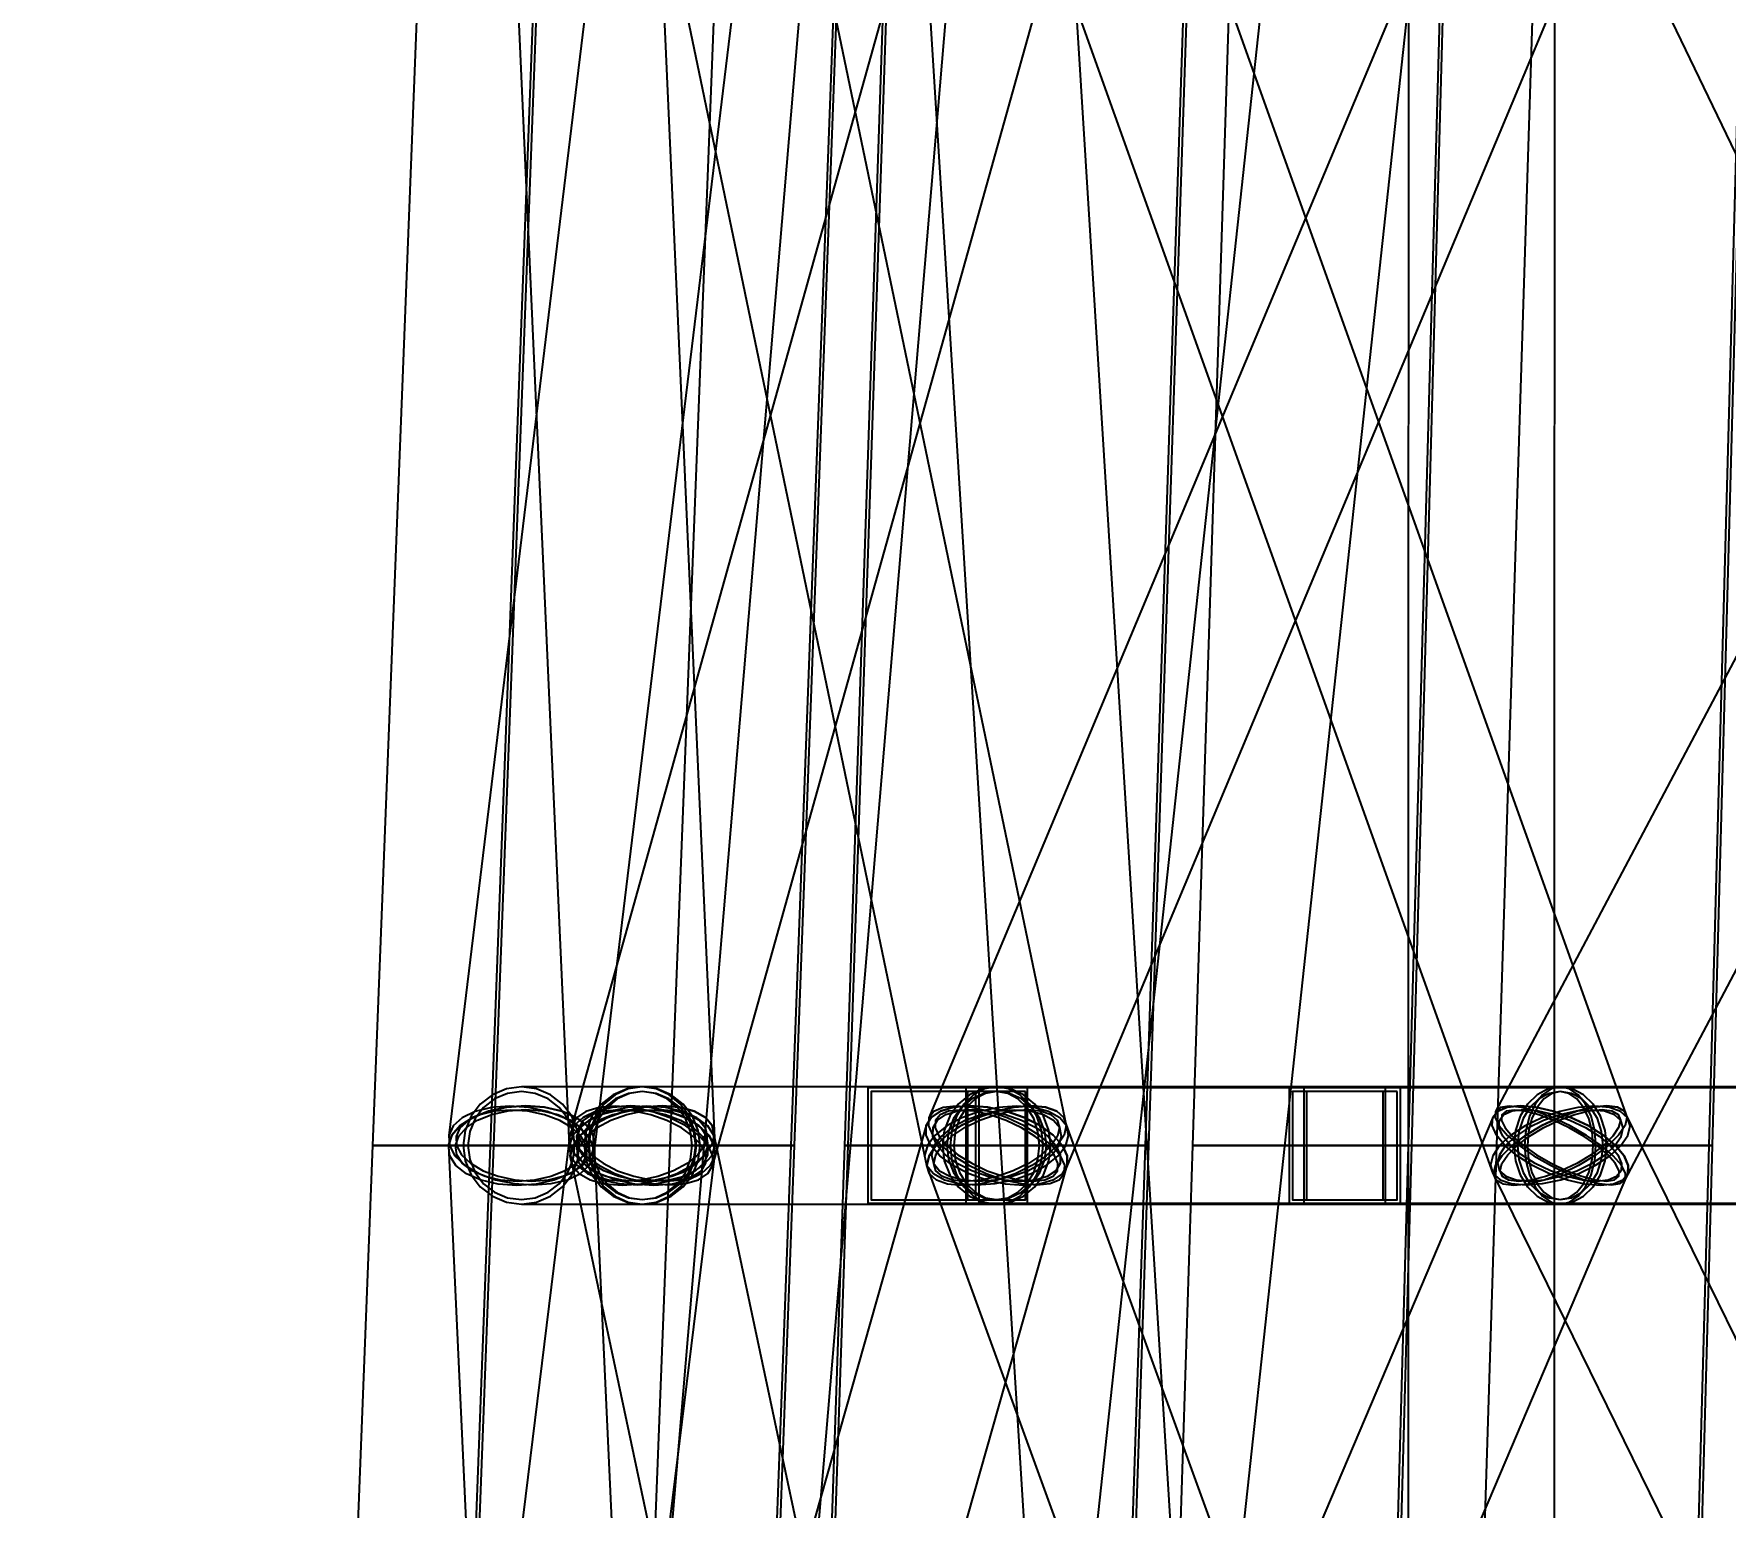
# Model space of a CAD drawing. Header units: millimetres. Extents: x -123812 to 252100, y -3000 to 639000.
# Drawn here: x -13997 to -8129, y 408745 to 413857 of the extents above; entities that cross this region are included whole.
import ezdxf

# ---------------------------------------------------------------- set-up
doc = ezdxf.new("R2010")
doc.units = ezdxf.units.MM
doc.layers.add('D-STR-DIM', color=7, linetype='Continuous', lineweight=13)
doc.layers.add('D-STR-STRC', color=7, linetype='Continuous', lineweight=25)
doc.styles.add('OpenSansCondensed-Light', font='OpenSansCondensed-Light.ttf')
doc.styles.add('TOWER_UNICODE', font='Arial Unicode.ttf')
doc.dimstyles.new('EZDXF', dxfattribs={"dimtxt": 0.25, "dimasz": 0.175, "dimexe": 0.375, "dimexo": 0.125, "dimgap": 0.1, "dimtad": 1, "dimlfac": 100, "dimzin": 12, "dimdsep": 46, "dimtxsty": 'OpenSansCondensed-Light', "dimblk": 'ARCHTICK', "dimcen": 2.5, "dimazin": 3, "dimtfac": 0.5, "dimtmove": 2, "dimatfit": 3})

# ---------------------------------------------------------------- blocks, each defined once
blk = doc.blocks.new('_ARCHTICK')
at = {"color": 0, "linetype": 'BYBLOCK', "const_width": 0.15}
blk.add_lwpolyline([(-0.5, -0.5), (0.5, 0.5)], dxfattribs=at)

msp = doc.modelspace()

# ---------------------------------------------------------------- linework, layer by layer
at = {"layer": 'D-STR-STRC'}
for points in [[(-10404.9, 425021.1), (-12515, 400021.1), (-12506.4, 400013.7), (-12481.1, 400005.3), (-12440.9, 399996.5), (-12388.4, 399988), (-12327.4, 399980.3), (-12261.9, 399974), (-12196.4, 399969.4), (-12135.3, 399966.9), (-12082.9, 399966.6), (-12042.7, 399968.7), (-12017.4, 399972.8), (-12008.8, 399978.9), (-9898.6, 424978.9)], [(-11576.3, 424984.4), (-10020.1, 399984.4), (-10011.4, 399978.1), (-9986.1, 399973.3), (-9945.8, 399970.3), (-9893.3, 399969.4), (-9832.2, 399970.5), (-9766.6, 399973.7), (-9700.9, 399978.6), (-9639.8, 399985), (-9587.3, 399992.4), (-9547, 400000.4), (-9521.7, 400008.3), (-9513, 400015.6), (-11069.3, 425015.6)], [(-8541.4, 425027.2), (-11246.2, 400027.2), (-11237.6, 400021.1), (-11212.4, 400013.7), (-11172.3, 400005.3), (-11120, 399996.5), (-11059.1, 399988), (-10993.7, 399980.3), (-10928.4, 399974), (-10867.4, 399969.4), (-10815.1, 399966.9), (-10775, 399966.6), (-10749.8, 399968.7), (-10741.2, 399972.8), (-8036.3, 424972.8)], [(-9227, 425000), (-9230.3, 400000), (-9221.7, 399990.2), (-9196.3, 399981), (-9155.9, 399973.1), (-9103.3, 399967), (-9042.1, 399963.2), (-8976.3, 399961.9), (-8910.6, 399963.2), (-8849.3, 399967), (-8796.7, 399973), (-8756.4, 399980.9), (-8731, 399990.1), (-8722.3, 400000), (-8719, 425000)], [(-8798.7, 415096.7), (-10891.8, 410096.7), (-10893.2, 410068.4), (-10878.5, 410035.4), (-10848.7, 410000), (-10805.9, 409964.6), (-10752.9, 409931.6), (-10693.3, 409903.3), (-10631.3, 409881.6), (-10571, 409868), (-10516.6, 409863.3), (-10471.7, 409868), (-10439.5, 409881.6), (-10422.1, 409903.3), (-8329, 414903.3)], [(-10722.1, 414903.3), (-8934.9, 409903.3), (-8910.4, 409881.6), (-8871.6, 409868), (-8821.2, 409863.3), (-8762.6, 409868), (-8699.9, 409881.6), (-8637.2, 409903.3), (-8579, 409931.6), (-8529, 409964.6), (-8490.9, 410000), (-8467, 410035.4), (-8459.1, 410068.4), (-8467.8, 410096.7), (-10255, 415096.7)], [(-6280.3, 415118.4), (-8926.1, 410118.4), (-8927.3, 410096.7), (-8913.2, 410068.4), (-8884.6, 410035.4), (-8843.5, 410000), (-8792.8, 409964.6), (-8735.8, 409931.6), (-8676.4, 409903.3), (-8618.8, 409881.6), (-8566.8, 409868), (-8523.9, 409863.3), (-8493.2, 409868), (-8476.6, 409881.6), (-5830.8, 414881.6)], [(-8787.1, 414881.6), (-6376, 409881.6), (-6352, 409868), (-6314.4, 409863.3), (-6265.8, 409868), (-6209.5, 409881.6), (-6149.3, 409903.3), (-6089.4, 409931.6), (-6033.8, 409964.6), (-5986.3, 410000), (-5950.1, 410035.4), (-5927.7, 410068.4), (-5920.7, 410096.7), (-5929.5, 410118.4), (-8340.6, 415118.4)], [(-11949.8, 415035.4), (-12557, 410035.4), (-12554.9, 410000), (-12535.9, 409964.6), (-12501.2, 409931.6), (-12453.1, 409903.3), (-12395, 409881.6), (-12330.8, 409868), (-12264.8, 409863.3), (-12201.7, 409868), (-12145.6, 409881.6), (-12100.4, 409903.3), (-12069.2, 409931.6), (-12054.2, 409964.6), (-11447, 414964.6)], [(-10733.2, 415068.4), (-12130.9, 410068.4), (-12131.1, 410035.4), (-12114.6, 410000), (-12082.6, 409964.6), (-12037.2, 409931.6), (-11981.5, 409903.3), (-11919.3, 409881.6), (-11854.8, 409868), (-11792.5, 409863.3), (-11736.6, 409868), (-11690.9, 409881.6), (-11658.5, 409903.3), (-11641.6, 409931.6), (-10243.9, 414931.6)], [(-11948.4, 414964.6), (-10906.9, 409964.6), (-10899.8, 409931.6), (-10876.1, 409903.3), (-10837.5, 409881.6), (-10786.5, 409868), (-10726.8, 409863.3), (-10662.2, 409868), (-10597.3, 409881.6), (-10536.5, 409903.3), (-10483.9, 409931.6), (-10443.1, 409964.6), (-10416.8, 410000), (-10406.9, 410035.4), (-11448.4, 415035.4)], [(-12364.5, 415000), (-12139.6, 410000), (-12134.9, 409964.6), (-12113.2, 409931.6), (-12076.1, 409903.3), (-12026, 409881.6), (-11966.4, 409868), (-11901.3, 409863.3), (-11835.2, 409868), (-11772.6, 409881.6), (-11717.8, 409903.3), (-11674.4, 409931.6), (-11645.4, 409964.6), (-11632.9, 410000), (-11857.7, 415000)], [(-6152.8, 410203.2), (-8701.3, 410203.2), (-8733.4, 410196.3), (-8763.2, 410176), (-8788.8, 410143.7), (-8808.5, 410101.6), (-8820.8, 410052.6), (-8825, 410000), (-8820.8, 409947.4), (-8808.5, 409898.4), (-8788.8, 409856.3), (-8763.2, 409824), (-8733.4, 409803.7), (-8701.3, 409796.8), (-6152.8, 409796.8)], [(-6152.8, 410203.2), (-8701.3, 410203.2), (-8733.4, 410196.3), (-8763.2, 410176), (-8788.8, 410143.7), (-8808.5, 410101.6), (-8820.8, 410052.6), (-8825, 410000), (-8820.8, 409947.4), (-8808.5, 409898.4), (-8788.8, 409856.3), (-8763.2, 409824), (-8733.4, 409803.7), (-8701.3, 409796.8), (-6152.8, 409796.8)], [(-12248.7, 404964.2), (-11634.9, 409964.2), (-11636.8, 410000), (-11655.8, 410035.8), (-11690.4, 410069.1), (-11738.4, 410097.7), (-11796.5, 410119.7), (-11860.6, 410133.5), (-11926.6, 410138.2), (-11989.8, 410133.5), (-12045.9, 410119.7), (-12091.1, 410097.7), (-12122.4, 410069.1), (-12137.6, 410035.8), (-12751.3, 405035.8)], [(-11820.7, 405000), (-12052.2, 410000), (-12056.9, 410035.8), (-12078.5, 410069.1), (-12115.7, 410097.7), (-12165.7, 410119.7), (-12225.3, 410133.5), (-12290.3, 410138.2), (-12356.4, 410133.5), (-12419.1, 410119.7), (-12473.9, 410097.7), (-12517.4, 410069.1), (-12546.3, 410035.8), (-12558.9, 410000), (-12327.4, 405000)], [(-11829.7, 404930.9), (-10412.5, 409930.9), (-10412.1, 409964.2), (-10428.5, 410000), (-10460.3, 410035.8), (-10505.6, 410069.1), (-10561.2, 410097.7), (-10623.3, 410119.7), (-10687.7, 410133.5), (-10750, 410138.2), (-10806, 410133.5), (-10851.8, 410119.7), (-10884.3, 410097.7), (-10901.3, 410069.1), (-12318.5, 405069.1)], [(-10575.4, 405035.8), (-11636.4, 410035.8), (-11643.5, 410069.1), (-11667.2, 410097.7), (-11705.9, 410119.7), (-11756.8, 410133.5), (-11816.6, 410138.2), (-11881.1, 410133.5), (-11945.9, 410119.7), (-12006.7, 410097.7), (-12059.3, 410069.1), (-12100.1, 410035.8), (-12126.3, 410000), (-12136.1, 409964.2), (-11075.2, 404964.2)], [(-10590.9, 404902.3), (-8466.9, 409902.3), (-8465.3, 409930.9), (-8479.8, 409964.2), (-8509.4, 410000), (-8552, 410035.8), (-8604.9, 410069.1), (-8664.3, 410097.7), (-8726.2, 410119.7), (-8786.4, 410133.5), (-8840.9, 410138.2), (-8885.8, 410133.5), (-8918.2, 410119.7), (-8935.8, 410097.7), (-11059.7, 405097.7)], [(-8605.6, 405097.7), (-10423.7, 410097.7), (-10448.3, 410119.7), (-10487.1, 410133.5), (-10537.5, 410138.2), (-10596, 410133.5), (-10658.7, 410119.7), (-10721.2, 410097.7), (-10779.4, 410069.1), (-10829.2, 410035.8), (-10867.3, 410000), (-10891, 409964.2), (-10898.8, 409930.9), (-10890.1, 409902.3), (-9072, 404902.3)], [(-6027.4, 405119.7), (-8478.7, 410119.7), (-8502.7, 410133.5), (-8540.3, 410138.2), (-8588.8, 410133.5), (-8645, 410119.7), (-8705.1, 410097.7), (-8764.9, 410069.1), (-8820.3, 410035.8), (-8867.7, 410000), (-8903.7, 409964.2), (-8925.9, 409930.9), (-8932.8, 409902.3), (-8924, 409880.3), (-6472.6, 404880.3)]]:
    msp.add_lwpolyline(points, dxfattribs=at)
for points in [[(-12821.7, 410000), (-11789.4, 410000), (-11595.4, 415000), (-12626.8, 415000)], [(-12414.3, 410000), (-11358.2, 410000), (-11171.5, 415000), (-12225.4, 415000)], [(-12402.4, 410000), (-11370.1, 410000), (-11182.7, 415000), (-12214.1, 415000)], [(-11185, 410000), (-10128.8, 410000), (-9961.6, 415000), (-11015.5, 415000)], [(-11173.1, 410000), (-10140.7, 410000), (-9972.8, 415000), (-11004.2, 415000)], [(-9977.2, 410000), (-8921.1, 410000), (-8763.5, 415000), (-9817.4, 415000)], [(-9229.4, 410000), (-8173.3, 410000), (-8036.9, 415000), (-9090.8, 415000)], [(-9217.5, 410000), (-8185.2, 410000), (-8048.1, 415000), (-9079.6, 415000)], [(-12507, 410000), (-12500.2, 409947.4), (-12480, 409898.4), (-12448, 409856.3), (-12406.3, 409824), (-12357.7, 409803.7), (-12305.6, 409796.8), (-11886.3, 409796.8), (-11834.1, 409803.7), (-11785.5, 409824), (-11743.8, 409856.3), (-11711.8, 409898.4), (-11691.7, 409947.4), (-11684.8, 410000), (-11691.7, 410052.6), (-11711.8, 410101.6), (-11743.8, 410143.7), (-11785.5, 410176), (-11834.1, 410196.3), (-11886.3, 410203.2), (-12305.6, 410203.2), (-12357.7, 410196.3), (-12406.3, 410176), (-12448, 410143.7), (-12480, 410101.6), (-12500.2, 410052.6)], [(-12507, 410000), (-12500.2, 409947.4), (-12480, 409898.4), (-12448, 409856.3), (-12406.3, 409824), (-12357.7, 409803.7), (-12305.6, 409796.8), (-12253.4, 409803.7), (-12204.8, 409824), (-12163.1, 409856.3), (-12131.1, 409898.4), (-12111, 409947.4), (-12104.1, 410000), (-12111, 410052.6), (-12131.1, 410101.6), (-12163.1, 410143.7), (-12204.8, 410176), (-12253.4, 410196.3), (-12305.6, 410203.2), (-12357.7, 410196.3), (-12406.3, 410176), (-12448, 410143.7), (-12480, 410101.6), (-12500.2, 410052.6)], [(-12507, 410000), (-12500.2, 409947.4), (-12480, 409898.4), (-12448, 409856.3), (-12406.3, 409824), (-12357.7, 409803.7), (-12305.6, 409796.8), (-11886.3, 409796.8), (-11834.1, 409803.7), (-11785.5, 409824), (-11743.8, 409856.3), (-11711.8, 409898.4), (-11691.7, 409947.4), (-11684.8, 410000), (-11691.7, 410052.6), (-11711.8, 410101.6), (-11743.8, 410143.7), (-11785.5, 410176), (-11834.1, 410196.3), (-11886.3, 410203.2), (-12305.6, 410203.2), (-12357.7, 410196.3), (-12406.3, 410176), (-12448, 410143.7), (-12480, 410101.6), (-12500.2, 410052.6)], [(-12507, 410000), (-12500.2, 409947.4), (-12480, 409898.4), (-12448, 409856.3), (-12406.3, 409824), (-12357.7, 409803.7), (-12305.6, 409796.8), (-12253.4, 409803.7), (-12204.8, 409824), (-12163.1, 409856.3), (-12131.1, 409898.4), (-12111, 409947.4), (-12104.1, 410000), (-12111, 410052.6), (-12131.1, 410101.6), (-12163.1, 410143.7), (-12204.8, 410176), (-12253.4, 410196.3), (-12305.6, 410203.2), (-12357.7, 410196.3), (-12406.3, 410176), (-12448, 410143.7), (-12480, 410101.6), (-12500.2, 410052.6)], [(-12491.2, 410000), (-12484.8, 409951.5), (-12466.3, 409906.4), (-12436.8, 409867.6), (-12398.4, 409837.9), (-12353.6, 409819.2), (-12305.6, 409812.8), (-12257.5, 409819.2), (-12212.8, 409837.9), (-12174.3, 409867.6), (-12144.8, 409906.4), (-12126.3, 409951.5), (-12120, 410000), (-12126.3, 410048.5), (-12144.8, 410093.6), (-12174.3, 410132.4), (-12212.8, 410162.1), (-12257.5, 410180.8), (-12305.6, 410187.2), (-12353.6, 410180.8), (-12398.4, 410162.1), (-12436.8, 410132.4), (-12466.3, 410093.6), (-12484.8, 410048.5)], [(-12491.2, 410000), (-12484.8, 409951.5), (-12466.3, 409906.4), (-12436.8, 409867.6), (-12398.4, 409837.9), (-12353.6, 409819.2), (-12305.6, 409812.8), (-12257.5, 409819.2), (-12212.8, 409837.9), (-12174.3, 409867.6), (-12144.8, 409906.4), (-12126.3, 409951.5), (-12120, 410000), (-12126.3, 410048.5), (-12144.8, 410093.6), (-12174.3, 410132.4), (-12212.8, 410162.1), (-12257.5, 410180.8), (-12305.6, 410187.2), (-12353.6, 410180.8), (-12398.4, 410162.1), (-12436.8, 410132.4), (-12466.3, 410093.6), (-12484.8, 410048.5)], [(-12087.7, 410000), (-12080.9, 409947.4), (-12060.7, 409898.4), (-12028.7, 409856.3), (-11987, 409824), (-11938.4, 409803.7), (-11886.3, 409796.8), (-11834.1, 409803.7), (-11785.5, 409824), (-11743.8, 409856.3), (-11711.8, 409898.4), (-11691.7, 409947.4), (-11684.8, 410000), (-11691.7, 410052.6), (-11711.8, 410101.6), (-11743.8, 410143.7), (-11785.5, 410176), (-11834.1, 410196.3), (-11886.3, 410203.2), (-11938.4, 410196.3), (-11987, 410176), (-12028.7, 410143.7), (-12060.7, 410101.6), (-12080.9, 410052.6)], [(-12087.7, 410000), (-12080.9, 409947.4), (-12060.7, 409898.4), (-12028.7, 409856.3), (-11987, 409824), (-11938.4, 409803.7), (-11886.3, 409796.8), (-11834.1, 409803.7), (-11785.5, 409824), (-11743.8, 409856.3), (-11711.8, 409898.4), (-11691.7, 409947.4), (-11684.8, 410000), (-11691.7, 410052.6), (-11711.8, 410101.6), (-11743.8, 410143.7), (-11785.5, 410176), (-11834.1, 410196.3), (-11886.3, 410203.2), (-11938.4, 410196.3), (-11987, 410176), (-12028.7, 410143.7), (-12060.7, 410101.6), (-12080.9, 410052.6)], [(-12074, 410000), (-12067.6, 409947.4), (-12048.8, 409898.4), (-12019, 409856.3), (-11980.1, 409824), (-11934.8, 409803.7), (-11886.3, 409796.8), (-10656.9, 409796.8), (-10608.3, 409803.7), (-10563.1, 409824), (-10524.2, 409856.3), (-10494.3, 409898.4), (-10475.6, 409947.4), (-10469.2, 410000), (-10475.6, 410052.6), (-10494.3, 410101.6), (-10524.2, 410143.7), (-10563.1, 410176), (-10608.3, 410196.3), (-10656.9, 410203.2), (-11886.3, 410203.2), (-11934.8, 410196.3), (-11980.1, 410176), (-12019, 410143.7), (-12048.8, 410101.6), (-12067.6, 410052.6)], [(-12074, 410000), (-12067.6, 409947.4), (-12048.8, 409898.4), (-12019, 409856.3), (-11980.1, 409824), (-11934.8, 409803.7), (-11886.3, 409796.8), (-11837.7, 409803.7), (-11792.4, 409824), (-11753.5, 409856.3), (-11723.7, 409898.4), (-11704.9, 409947.4), (-11698.5, 410000), (-11704.9, 410052.6), (-11723.7, 410101.6), (-11753.5, 410143.7), (-11792.4, 410176), (-11837.7, 410196.3), (-11886.3, 410203.2), (-11934.8, 410196.3), (-11980.1, 410176), (-12019, 410143.7), (-12048.8, 410101.6), (-12067.6, 410052.6)], [(-12074, 410000), (-12067.6, 409947.4), (-12048.8, 409898.4), (-12019, 409856.3), (-11980.1, 409824), (-11934.8, 409803.7), (-11886.3, 409796.8), (-10656.9, 409796.8), (-10608.3, 409803.7), (-10563.1, 409824), (-10524.2, 409856.3), (-10494.3, 409898.4), (-10475.6, 409947.4), (-10469.2, 410000), (-10475.6, 410052.6), (-10494.3, 410101.6), (-10524.2, 410143.7), (-10563.1, 410176), (-10608.3, 410196.3), (-10656.9, 410203.2), (-11886.3, 410203.2), (-11934.8, 410196.3), (-11980.1, 410176), (-12019, 410143.7), (-12048.8, 410101.6), (-12067.6, 410052.6)], [(-12074, 410000), (-12067.6, 409947.4), (-12048.8, 409898.4), (-12019, 409856.3), (-11980.1, 409824), (-11934.8, 409803.7), (-11886.3, 409796.8), (-11837.7, 409803.7), (-11792.4, 409824), (-11753.5, 409856.3), (-11723.7, 409898.4), (-11704.9, 409947.4), (-11698.5, 410000), (-11704.9, 410052.6), (-11723.7, 410101.6), (-11753.5, 410143.7), (-11792.4, 410176), (-11837.7, 410196.3), (-11886.3, 410203.2), (-11934.8, 410196.3), (-11980.1, 410176), (-12019, 410143.7), (-12048.8, 410101.6), (-12067.6, 410052.6)], [(-12071.9, 410000), (-12065.5, 409951.5), (-12047, 409906.4), (-12017.5, 409867.6), (-11979.1, 409837.9), (-11934.3, 409819.2), (-11886.3, 409812.8), (-11838.2, 409819.2), (-11793.5, 409837.9), (-11755, 409867.6), (-11725.5, 409906.4), (-11707, 409951.5), (-11700.7, 410000), (-11707, 410048.5), (-11725.5, 410093.6), (-11755, 410132.4), (-11793.5, 410162.1), (-11838.2, 410180.8), (-11886.3, 410187.2), (-11934.3, 410180.8), (-11979.1, 410162.1), (-12017.5, 410132.4), (-12047, 410093.6), (-12065.5, 410048.5)], [(-12071.9, 410000), (-12065.5, 409951.5), (-12047, 409906.4), (-12017.5, 409867.6), (-11979.1, 409837.9), (-11934.3, 409819.2), (-11886.3, 409812.8), (-11838.2, 409819.2), (-11793.5, 409837.9), (-11755, 409867.6), (-11725.5, 409906.4), (-11707, 409951.5), (-11700.7, 410000), (-11707, 410048.5), (-11725.5, 410093.6), (-11755, 410132.4), (-11793.5, 410162.1), (-11838.2, 410180.8), (-11886.3, 410187.2), (-11934.3, 410180.8), (-11979.1, 410162.1), (-12017.5, 410132.4), (-12047, 410093.6), (-12065.5, 410048.5)], [(-12059.2, 410000), (-12053.3, 409951.5), (-12036, 409906.4), (-12008.5, 409867.6), (-11972.7, 409837.9), (-11931, 409819.2), (-11886.3, 409812.8), (-11841.5, 409819.2), (-11799.8, 409837.9), (-11764, 409867.6), (-11736.5, 409906.4), (-11719.2, 409951.5), (-11713.3, 410000), (-11719.2, 410048.5), (-11736.5, 410093.6), (-11764, 410132.4), (-11799.8, 410162.1), (-11841.5, 410180.8), (-11886.3, 410187.2), (-11931, 410180.8), (-11972.7, 410162.1), (-12008.5, 410132.4), (-12036, 410093.6), (-12053.3, 410048.5)], [(-12059.2, 410000), (-12053.3, 409951.5), (-12036, 409906.4), (-12008.5, 409867.6), (-11972.7, 409837.9), (-11931, 409819.2), (-11886.3, 409812.8), (-11841.5, 409819.2), (-11799.8, 409837.9), (-11764, 409867.6), (-11736.5, 409906.4), (-11719.2, 409951.5), (-11713.3, 410000), (-11719.2, 410048.5), (-11736.5, 410093.6), (-11764, 410132.4), (-11799.8, 410162.1), (-11841.5, 410180.8), (-11886.3, 410187.2), (-11931, 410180.8), (-11972.7, 410162.1), (-12008.5, 410132.4), (-12036, 410093.6), (-12053.3, 410048.5)], [(-11104.1, 409800), (-9256, 409800), (-9256, 410200), (-11104.1, 410200)], [(-10717.7, 410200), (-11104.1, 410200), (-11104.1, 409800), (-10717.7, 409800)], [(-11104.1, 409800), (-9256, 409800), (-9256, 410200), (-11104.1, 410200)], [(-10717.7, 410200), (-11104.1, 410200), (-11104.1, 409800), (-10717.7, 409800)], [(-10729.3, 410188), (-11092.5, 410188), (-11092.5, 409812), (-10729.3, 409812)], [(-10729.3, 410188), (-11092.5, 410188), (-11092.5, 409812), (-10729.3, 409812)], [(-10844.7, 410000), (-10838.3, 409947.4), (-10819.5, 409898.4), (-10789.7, 409856.3), (-10750.8, 409824), (-10705.5, 409803.7), (-10656.9, 409796.8), (-10608.3, 409803.7), (-10563.1, 409824), (-10524.2, 409856.3), (-10494.3, 409898.4), (-10475.6, 409947.4), (-10469.2, 410000), (-10475.6, 410052.6), (-10494.3, 410101.6), (-10524.2, 410143.7), (-10563.1, 410176), (-10608.3, 410196.3), (-10656.9, 410203.2), (-10705.5, 410196.3), (-10750.8, 410176), (-10789.7, 410143.7), (-10819.5, 410101.6), (-10838.3, 410052.6)], [(-10844.7, 410000), (-10838.3, 409947.4), (-10819.5, 409898.4), (-10789.7, 409856.3), (-10750.8, 409824), (-10705.5, 409803.7), (-10656.9, 409796.8), (-10608.3, 409803.7), (-10563.1, 409824), (-10524.2, 409856.3), (-10494.3, 409898.4), (-10475.6, 409947.4), (-10469.2, 410000), (-10475.6, 410052.6), (-10494.3, 410101.6), (-10524.2, 410143.7), (-10563.1, 410176), (-10608.3, 410196.3), (-10656.9, 410203.2), (-10705.5, 410196.3), (-10750.8, 410176), (-10789.7, 410143.7), (-10819.5, 410101.6), (-10838.3, 410052.6)], [(-10829.9, 410000), (-10824, 409951.5), (-10806.7, 409906.4), (-10779.2, 409867.6), (-10743.4, 409837.9), (-10701.7, 409819.2), (-10656.9, 409812.8), (-10612.2, 409819.2), (-10570.4, 409837.9), (-10534.6, 409867.6), (-10507.1, 409906.4), (-10489.9, 409951.5), (-10484, 410000), (-10489.9, 410048.5), (-10507.1, 410093.6), (-10534.6, 410132.4), (-10570.4, 410162.1), (-10612.2, 410180.8), (-10656.9, 410187.2), (-10701.7, 410180.8), (-10743.4, 410162.1), (-10779.2, 410132.4), (-10806.7, 410093.6), (-10824, 410048.5)], [(-10829.9, 410000), (-10824, 409951.5), (-10806.7, 409906.4), (-10779.2, 409867.6), (-10743.4, 409837.9), (-10701.7, 409819.2), (-10656.9, 409812.8), (-10612.2, 409819.2), (-10570.4, 409837.9), (-10534.6, 409867.6), (-10507.1, 409906.4), (-10489.9, 409951.5), (-10484, 410000), (-10489.9, 410048.5), (-10507.1, 410093.6), (-10534.6, 410132.4), (-10570.4, 410162.1), (-10612.2, 410180.8), (-10656.9, 410187.2), (-10701.7, 410180.8), (-10743.4, 410162.1), (-10779.2, 410132.4), (-10806.7, 410093.6), (-10824, 410048.5)], [(-10818.1, 410000), (-10812.6, 409947.4), (-10796.5, 409898.4), (-10770.9, 409856.3), (-10737.5, 409824), (-10698.6, 409803.7), (-10656.9, 409796.8), (-8701.3, 409796.8), (-8659.6, 409803.7), (-8620.7, 409824), (-8587.3, 409856.3), (-8561.7, 409898.4), (-8545.6, 409947.4), (-8540.1, 410000), (-8545.6, 410052.6), (-8561.7, 410101.6), (-8587.3, 410143.7), (-8620.7, 410176), (-8659.6, 410196.3), (-8701.3, 410203.2), (-10656.9, 410203.2), (-10698.6, 410196.3), (-10737.5, 410176), (-10770.9, 410143.7), (-10796.5, 410101.6), (-10812.6, 410052.6)], [(-10818.1, 410000), (-10812.6, 409947.4), (-10796.5, 409898.4), (-10770.9, 409856.3), (-10737.5, 409824), (-10698.6, 409803.7), (-10656.9, 409796.8), (-10615.2, 409803.7), (-10576.3, 409824), (-10542.9, 409856.3), (-10517.3, 409898.4), (-10501.2, 409947.4), (-10495.7, 410000), (-10501.2, 410052.6), (-10517.3, 410101.6), (-10542.9, 410143.7), (-10576.3, 410176), (-10615.2, 410196.3), (-10656.9, 410203.2), (-10698.6, 410196.3), (-10737.5, 410176), (-10770.9, 410143.7), (-10796.5, 410101.6), (-10812.6, 410052.6)], [(-10818.1, 410000), (-10812.6, 409947.4), (-10796.5, 409898.4), (-10770.9, 409856.3), (-10737.5, 409824), (-10698.6, 409803.7), (-10656.9, 409796.8), (-8701.3, 409796.8), (-8659.6, 409803.7), (-8620.7, 409824), (-8587.3, 409856.3), (-8561.7, 409898.4), (-8545.6, 409947.4), (-8540.1, 410000), (-8545.6, 410052.6), (-8561.7, 410101.6), (-8587.3, 410143.7), (-8620.7, 410176), (-8659.6, 410196.3), (-8701.3, 410203.2), (-10656.9, 410203.2), (-10698.6, 410196.3), (-10737.5, 410176), (-10770.9, 410143.7), (-10796.5, 410101.6), (-10812.6, 410052.6)], [(-10818.1, 410000), (-10812.6, 409947.4), (-10796.5, 409898.4), (-10770.9, 409856.3), (-10737.5, 409824), (-10698.6, 409803.7), (-10656.9, 409796.8), (-10615.2, 409803.7), (-10576.3, 409824), (-10542.9, 409856.3), (-10517.3, 409898.4), (-10501.2, 409947.4), (-10495.7, 410000), (-10501.2, 410052.6), (-10517.3, 410101.6), (-10542.9, 410143.7), (-10576.3, 410176), (-10615.2, 410196.3), (-10656.9, 410203.2), (-10698.6, 410196.3), (-10737.5, 410176), (-10770.9, 410143.7), (-10796.5, 410101.6), (-10812.6, 410052.6)], [(-10805.4, 410000), (-10800.4, 409951.5), (-10785.5, 409906.4), (-10761.9, 409867.6), (-10731.2, 409837.9), (-10695.4, 409819.2), (-10656.9, 409812.8), (-10618.5, 409819.2), (-10582.7, 409837.9), (-10551.9, 409867.6), (-10528.3, 409906.4), (-10513.5, 409951.5), (-10508.4, 410000), (-10513.5, 410048.5), (-10528.3, 410093.6), (-10551.9, 410132.4), (-10582.7, 410162.1), (-10618.5, 410180.8), (-10656.9, 410187.2), (-10695.4, 410180.8), (-10731.2, 410162.1), (-10761.9, 410132.4), (-10785.5, 410093.6), (-10800.4, 410048.5)], [(-10805.4, 410000), (-10800.4, 409951.5), (-10785.5, 409906.4), (-10761.9, 409867.6), (-10731.2, 409837.9), (-10695.4, 409819.2), (-10656.9, 409812.8), (-10618.5, 409819.2), (-10582.7, 409837.9), (-10551.9, 409867.6), (-10528.3, 409906.4), (-10513.5, 409951.5), (-10508.4, 410000), (-10513.5, 410048.5), (-10528.3, 410093.6), (-10551.9, 410132.4), (-10582.7, 410162.1), (-10618.5, 410180.8), (-10656.9, 410187.2), (-10695.4, 410180.8), (-10731.2, 410162.1), (-10761.9, 410132.4), (-10785.5, 410093.6), (-10800.4, 410048.5)], [(-10764, 409800), (-5348.4, 409800), (-5348.4, 410200), (-10764, 410200)], [(-10549.9, 410200), (-10764, 410200), (-10764, 409800), (-10549.9, 409800)], [(-10556.3, 410188), (-10757.6, 410188), (-10757.6, 409812), (-10556.3, 409812)], [(-9256, 410200), (-9642.3, 410200), (-9642.3, 409800), (-9256, 409800)], [(-9256, 410200), (-9642.3, 410200), (-9642.3, 409800), (-9256, 409800)], [(-9267.5, 410188), (-9630.7, 410188), (-9630.7, 409812), (-9267.5, 409812)], [(-9267.5, 410188), (-9630.7, 410188), (-9630.7, 409812), (-9267.5, 409812)], [(-9590.6, 409800), (-5314, 409800), (-5314, 410200), (-9590.6, 410200)], [(-9307.7, 410200), (-9590.6, 410200), (-9590.6, 409800), (-9307.7, 409800)], [(-9590.6, 409800), (-5314, 409800), (-5314, 410200), (-9590.6, 410200)], [(-9307.7, 410200), (-9590.6, 410200), (-9590.6, 409800), (-9307.7, 409800)], [(-9316.2, 410188), (-9582.1, 410188), (-9582.1, 409812), (-9316.2, 409812)], [(-9316.2, 410188), (-9582.1, 410188), (-9582.1, 409812), (-9316.2, 409812)], [(-8862.6, 410000), (-8857.1, 409947.4), (-8841, 409898.4), (-8815.3, 409856.3), (-8781.9, 409824), (-8743.1, 409803.7), (-8701.3, 409796.8), (-8659.6, 409803.7), (-8620.7, 409824), (-8587.3, 409856.3), (-8561.7, 409898.4), (-8545.6, 409947.4), (-8540.1, 410000), (-8545.6, 410052.6), (-8561.7, 410101.6), (-8587.3, 410143.7), (-8620.7, 410176), (-8659.6, 410196.3), (-8701.3, 410203.2), (-8743.1, 410196.3), (-8781.9, 410176), (-8815.3, 410143.7), (-8841, 410101.6), (-8857.1, 410052.6)], [(-8862.6, 410000), (-8857.1, 409947.4), (-8841, 409898.4), (-8815.3, 409856.3), (-8781.9, 409824), (-8743.1, 409803.7), (-8701.3, 409796.8), (-8659.6, 409803.7), (-8620.7, 409824), (-8587.3, 409856.3), (-8561.7, 409898.4), (-8545.6, 409947.4), (-8540.1, 410000), (-8545.6, 410052.6), (-8561.7, 410101.6), (-8587.3, 410143.7), (-8620.7, 410176), (-8659.6, 410196.3), (-8701.3, 410203.2), (-8743.1, 410196.3), (-8781.9, 410176), (-8815.3, 410143.7), (-8841, 410101.6), (-8857.1, 410052.6)], [(-8849.9, 410000), (-8844.8, 409951.5), (-8830, 409906.4), (-8806.4, 409867.6), (-8775.6, 409837.9), (-8739.8, 409819.2), (-8701.3, 409812.8), (-8662.9, 409819.2), (-8627.1, 409837.9), (-8596.3, 409867.6), (-8572.7, 409906.4), (-8557.9, 409951.5), (-8552.8, 410000), (-8557.9, 410048.5), (-8572.7, 410093.6), (-8596.3, 410132.4), (-8627.1, 410162.1), (-8662.9, 410180.8), (-8701.3, 410187.2), (-8739.8, 410180.8), (-8775.6, 410162.1), (-8806.4, 410132.4), (-8830, 410093.6), (-8844.8, 410048.5)], [(-8849.9, 410000), (-8844.8, 409951.5), (-8830, 409906.4), (-8806.4, 409867.6), (-8775.6, 409837.9), (-8739.8, 409819.2), (-8701.3, 409812.8), (-8662.9, 409819.2), (-8627.1, 409837.9), (-8596.3, 409867.6), (-8572.7, 409906.4), (-8557.9, 409951.5), (-8552.8, 410000), (-8557.9, 410048.5), (-8572.7, 410093.6), (-8596.3, 410132.4), (-8627.1, 410162.1), (-8662.9, 410180.8), (-8701.3, 410187.2), (-8739.8, 410180.8), (-8775.6, 410162.1), (-8806.4, 410132.4), (-8830, 410093.6), (-8844.8, 410048.5)], [(-8825, 410000), (-8820.8, 409947.4), (-8808.5, 409898.4), (-8788.8, 409856.3), (-8763.2, 409824), (-8733.4, 409803.7), (-8701.3, 409796.8), (-8669.3, 409803.7), (-8639.5, 409824), (-8613.9, 409856.3), (-8594.2, 409898.4), (-8581.9, 409947.4), (-8577.6, 410000), (-8581.9, 410052.6), (-8594.2, 410101.6), (-8613.9, 410143.7), (-8639.5, 410176), (-8669.3, 410196.3), (-8701.3, 410203.2), (-8733.4, 410196.3), (-8763.2, 410176), (-8788.8, 410143.7), (-8808.5, 410101.6), (-8820.8, 410052.6)], [(-8825, 410000), (-8820.8, 409947.4), (-8808.5, 409898.4), (-8788.8, 409856.3), (-8763.2, 409824), (-8733.4, 409803.7), (-8701.3, 409796.8), (-8669.3, 409803.7), (-8639.5, 409824), (-8613.9, 409856.3), (-8594.2, 409898.4), (-8581.9, 409947.4), (-8577.6, 410000), (-8581.9, 410052.6), (-8594.2, 410101.6), (-8613.9, 410143.7), (-8639.5, 410176), (-8669.3, 410196.3), (-8701.3, 410203.2), (-8733.4, 410196.3), (-8763.2, 410176), (-8788.8, 410143.7), (-8808.5, 410101.6), (-8820.8, 410052.6)], [(-8815.3, 410000), (-8811.4, 409951.5), (-8800, 409906.4), (-8781.9, 409867.6), (-8758.3, 409837.9), (-8730.8, 409819.2), (-8701.3, 409812.8), (-8671.8, 409819.2), (-8644.4, 409837.9), (-8620.8, 409867.6), (-8602.6, 409906.4), (-8591.3, 409951.5), (-8587.4, 410000), (-8591.3, 410048.5), (-8602.6, 410093.6), (-8620.8, 410132.4), (-8644.4, 410162.1), (-8671.8, 410180.8), (-8701.3, 410187.2), (-8730.8, 410180.8), (-8758.3, 410162.1), (-8781.9, 410132.4), (-8800, 410093.6), (-8811.4, 410048.5)], [(-8815.3, 410000), (-8811.4, 409951.5), (-8800, 409906.4), (-8781.9, 409867.6), (-8758.3, 409837.9), (-8730.8, 409819.2), (-8701.3, 409812.8), (-8671.8, 409819.2), (-8644.4, 409837.9), (-8620.8, 409867.6), (-8602.6, 409906.4), (-8591.3, 409951.5), (-8587.4, 410000), (-8591.3, 410048.5), (-8602.6, 410093.6), (-8620.8, 410132.4), (-8644.4, 410162.1), (-8671.8, 410180.8), (-8701.3, 410187.2), (-8730.8, 410180.8), (-8758.3, 410162.1), (-8781.9, 410132.4), (-8800, 410093.6), (-8811.4, 410048.5)], [(-12052.2, 410000), (-12064.8, 409964.2), (-12093.7, 409930.9), (-12137.2, 409902.3), (-12192, 409880.3), (-12254.7, 409866.5), (-12320.8, 409861.8), (-12385.8, 409866.5), (-12445.4, 409880.3), (-12495.5, 409902.3), (-12532.6, 409930.9), (-12554.2, 409964.2), (-12558.9, 410000), (-12546.3, 410035.8), (-12517.4, 410069.1), (-12473.9, 410097.7), (-12419.1, 410119.7), (-12356.4, 410133.5), (-12290.3, 410138.2), (-12225.3, 410133.5), (-12165.7, 410119.7), (-12115.7, 410097.7), (-12078.5, 410069.1), (-12056.9, 410035.8)], [(-12554.9, 410000), (-12535.9, 409964.6), (-12501.2, 409931.6), (-12453.1, 409903.3), (-12395, 409881.6), (-12330.8, 409868), (-12264.8, 409863.3), (-12201.7, 409868), (-12145.6, 409881.6), (-12100.4, 409903.3), (-12069.2, 409931.6), (-12054.2, 409964.6), (-12056.2, 410000), (-12075.2, 410035.4), (-12110, 410068.4), (-12158, 410096.7), (-12216.1, 410118.4), (-12280.3, 410132), (-12346.3, 410136.7), (-12409.4, 410132), (-12465.5, 410118.4), (-12510.7, 410096.7), (-12541.9, 410068.4), (-12557, 410035.4)], [(-12077.1, 410000), (-12088.5, 409967.7), (-12114.6, 409937.7), (-12153.7, 409911.9), (-12203.2, 409892.1), (-12259.7, 409879.6), (-12319.3, 409875.4), (-12377.9, 409879.6), (-12431.6, 409892.1), (-12476.8, 409911.9), (-12510.2, 409937.7), (-12529.7, 409967.7), (-12534, 410000), (-12522.6, 410032.3), (-12496.5, 410062.3), (-12457.4, 410088.1), (-12407.9, 410107.9), (-12351.4, 410120.4), (-12291.8, 410124.6), (-12233.2, 410120.4), (-12179.5, 410107.9), (-12134.3, 410088.1), (-12100.9, 410062.3), (-12081.4, 410032.3)], [(-12530.4, 410000), (-12513.2, 409968.1), (-12481.9, 409938.4), (-12438.6, 409912.9), (-12386.2, 409893.3), (-12328.3, 409881), (-12268.9, 409876.8), (-12211.9, 409881), (-12161.4, 409893.3), (-12120.6, 409912.9), (-12092.5, 409938.4), (-12078.9, 409968.1), (-12080.7, 410000), (-12097.9, 410031.9), (-12129.2, 410061.6), (-12172.5, 410087.1), (-12224.9, 410106.7), (-12282.8, 410119), (-12342.3, 410123.2), (-12399.2, 410119), (-12449.7, 410106.7), (-12490.5, 410087.1), (-12518.6, 410061.6), (-12532.2, 410031.9)], [(-12139.6, 410000), (-12134.9, 409964.6), (-12113.2, 409931.6), (-12076.1, 409903.3), (-12026, 409881.6), (-11966.4, 409868), (-11901.3, 409863.3), (-11835.2, 409868), (-11772.6, 409881.6), (-11717.8, 409903.3), (-11674.4, 409931.6), (-11645.4, 409964.6), (-11632.9, 410000), (-11637.6, 410035.4), (-11659.3, 410068.4), (-11696.4, 410096.7), (-11746.5, 410118.4), (-11806.1, 410132), (-11871.2, 410136.7), (-11937.3, 410132), (-11999.9, 410118.4), (-12054.8, 410096.7), (-12098.1, 410068.4), (-12127.1, 410035.4)], [(-11636.8, 410000), (-11634.9, 409964.2), (-11650.1, 409930.9), (-11681.4, 409902.3), (-11726.6, 409880.3), (-11782.8, 409866.5), (-11845.9, 409861.8), (-11911.9, 409866.5), (-11976, 409880.3), (-12034.1, 409902.3), (-12082.1, 409930.9), (-12116.7, 409964.2), (-12135.7, 410000), (-12137.6, 410035.8), (-12122.4, 410069.1), (-12091.1, 410097.7), (-12045.9, 410119.7), (-11989.8, 410133.5), (-11926.6, 410138.2), (-11860.6, 410133.5), (-11796.5, 410119.7), (-11738.4, 410097.7), (-11690.4, 410069.1), (-11655.8, 410035.8)], [(-11646.2, 410000), (-11672.4, 409964.2), (-11713.2, 409930.9), (-11765.8, 409902.3), (-11826.6, 409880.3), (-11891.5, 409866.5), (-11956, 409861.8), (-12015.7, 409866.5), (-12066.6, 409880.3), (-12105.3, 409902.3), (-12129, 409930.9), (-12136.1, 409964.2), (-12126.3, 410000), (-12100.1, 410035.8), (-12059.3, 410069.1), (-12006.7, 410097.7), (-11945.9, 410119.7), (-11881.1, 410133.5), (-11816.6, 410138.2), (-11756.8, 410133.5), (-11705.9, 410119.7), (-11667.2, 410097.7), (-11643.5, 410069.1), (-11636.4, 410035.8)], [(-12114.6, 410000), (-12082.6, 409964.6), (-12037.2, 409931.6), (-11981.5, 409903.3), (-11919.3, 409881.6), (-11854.8, 409868), (-11792.5, 409863.3), (-11736.6, 409868), (-11690.9, 409881.6), (-11658.5, 409903.3), (-11641.6, 409931.6), (-11641.4, 409964.6), (-11657.9, 410000), (-11689.9, 410035.4), (-11735.3, 410068.4), (-11791, 410096.7), (-11853.2, 410118.4), (-11917.7, 410132), (-11980, 410136.7), (-12035.9, 410132), (-12081.6, 410118.4), (-12114, 410096.7), (-12130.9, 410068.4), (-12131.1, 410035.4)], [(-12114.7, 410000), (-12110.4, 409968.1), (-12090.9, 409938.4), (-12057.4, 409912.9), (-12012.2, 409893.3), (-11958.5, 409881), (-11899.8, 409876.8), (-11840.3, 409881), (-11783.8, 409893.3), (-11734.3, 409912.9), (-11695.2, 409938.4), (-11669.1, 409968.1), (-11657.8, 410000), (-11662.1, 410031.9), (-11681.6, 410061.6), (-11715.1, 410087.1), (-11760.3, 410106.7), (-11814, 410119), (-11872.7, 410123.2), (-11932.2, 410119), (-11988.7, 410106.7), (-12038.2, 410087.1), (-12077.3, 410061.6), (-12103.4, 410031.9)], [(-11661.4, 410000), (-11659.6, 409967.7), (-11673.3, 409937.7), (-11701.5, 409911.9), (-11742.3, 409892.1), (-11792.9, 409879.6), (-11849.9, 409875.4), (-11909.3, 409879.6), (-11967.2, 409892.1), (-12019.6, 409911.9), (-12062.8, 409937.7), (-12094, 409967.7), (-12111.1, 410000), (-12112.9, 410032.3), (-12099.2, 410062.3), (-12071, 410088.1), (-12030.2, 410107.9), (-11979.6, 410120.4), (-11922.6, 410124.6), (-11863.2, 410120.4), (-11805.3, 410107.9), (-11753, 410088.1), (-11709.7, 410062.3), (-11678.5, 410032.3)], [(-11669.9, 410000), (-11693.5, 409967.7), (-11730.3, 409937.7), (-11777.7, 409911.9), (-11832.5, 409892.1), (-11890.9, 409879.6), (-11949.1, 409875.4), (-12003, 409879.6), (-12048.9, 409892.1), (-12083.7, 409911.9), (-12105.1, 409937.7), (-12111.5, 409967.7), (-12102.7, 410000), (-12079, 410032.3), (-12042.2, 410062.3), (-11994.8, 410088.1), (-11940, 410107.9), (-11881.6, 410120.4), (-11823.4, 410124.6), (-11769.5, 410120.4), (-11723.6, 410107.9), (-11688.8, 410088.1), (-11667.4, 410062.3), (-11661, 410032.3)], [(-12092.1, 410000), (-12063.3, 409968.1), (-12022.3, 409938.4), (-11972.1, 409912.9), (-11916, 409893.3), (-11857.9, 409881), (-11801.8, 409876.8), (-11751.4, 409881), (-11710.1, 409893.3), (-11680.9, 409912.9), (-11665.7, 409938.4), (-11665.5, 409968.1), (-11680.4, 410000), (-11709.2, 410031.9), (-11750.2, 410061.6), (-11800.4, 410087.1), (-11856.5, 410106.7), (-11914.6, 410119), (-11970.7, 410123.2), (-12021.2, 410119), (-12062.4, 410106.7), (-12091.6, 410087.1), (-12106.8, 410061.6), (-12107, 410031.9)], [(-10897, 410000), (-10906.9, 409964.6), (-10899.8, 409931.6), (-10876.1, 409903.3), (-10837.5, 409881.6), (-10786.5, 409868), (-10726.8, 409863.3), (-10662.2, 409868), (-10597.3, 409881.6), (-10536.5, 409903.3), (-10483.9, 409931.6), (-10443.1, 409964.6), (-10416.8, 410000), (-10406.9, 410035.4), (-10414.1, 410068.4), (-10437.8, 410096.7), (-10476.4, 410118.4), (-10527.3, 410132), (-10587.1, 410136.7), (-10651.6, 410132), (-10716.5, 410118.4), (-10777.3, 410096.7), (-10829.9, 410068.4), (-10870.8, 410035.4)], [(-10428.5, 410000), (-10412.1, 409964.2), (-10412.5, 409930.9), (-10429.5, 409902.3), (-10462.1, 409880.3), (-10507.9, 409866.5), (-10563.8, 409861.8), (-10626.1, 409866.5), (-10690.5, 409880.3), (-10752.6, 409902.3), (-10808.2, 409930.9), (-10853.5, 409964.2), (-10885.4, 410000), (-10901.7, 410035.8), (-10901.3, 410069.1), (-10884.3, 410097.7), (-10851.8, 410119.7), (-10806, 410133.5), (-10750, 410138.2), (-10687.7, 410133.5), (-10623.3, 410119.7), (-10561.2, 410097.7), (-10505.6, 410069.1), (-10460.3, 410035.8)], [(-10446.6, 410000), (-10484.7, 409964.2), (-10534.5, 409930.9), (-10592.6, 409902.3), (-10655.2, 409880.3), (-10717.9, 409866.5), (-10776.4, 409861.8), (-10826.7, 409866.5), (-10865.5, 409880.3), (-10890.1, 409902.3), (-10898.8, 409930.9), (-10891, 409964.2), (-10867.3, 410000), (-10829.2, 410035.8), (-10779.4, 410069.1), (-10721.2, 410097.7), (-10658.7, 410119.7), (-10596, 410133.5), (-10537.5, 410138.2), (-10487.1, 410133.5), (-10448.3, 410119.7), (-10423.7, 410097.7), (-10415, 410069.1), (-10422.8, 410035.8)], [(-10848.7, 410000), (-10805.9, 409964.6), (-10752.9, 409931.6), (-10693.3, 409903.3), (-10631.3, 409881.6), (-10571, 409868), (-10516.6, 409863.3), (-10471.7, 409868), (-10439.5, 409881.6), (-10422.1, 409903.3), (-10420.6, 409931.6), (-10435.3, 409964.6), (-10465.1, 410000), (-10508, 410035.4), (-10561, 410068.4), (-10620.5, 410096.7), (-10682.6, 410118.4), (-10742.8, 410132), (-10797.3, 410136.7), (-10842.1, 410132), (-10874.4, 410118.4), (-10891.8, 410096.7), (-10893.2, 410068.4), (-10878.5, 410035.4)], [(-10873.4, 410000), (-10882.3, 409968.1), (-10875.9, 409938.4), (-10854.5, 409912.9), (-10819.7, 409893.3), (-10773.8, 409881), (-10719.9, 409876.8), (-10661.7, 409881), (-10603.2, 409893.3), (-10548.4, 409912.9), (-10500.9, 409938.4), (-10464.1, 409968.1), (-10440.5, 410000), (-10431.5, 410031.9), (-10438, 410061.6), (-10459.3, 410087.1), (-10494.2, 410106.7), (-10540.1, 410119), (-10594, 410123.2), (-10652.1, 410119), (-10710.6, 410106.7), (-10765.5, 410087.1), (-10812.9, 410061.6), (-10849.7, 410031.9)], [(-10450.9, 410000), (-10436.2, 409967.7), (-10436.6, 409937.7), (-10451.9, 409911.9), (-10481.2, 409892.1), (-10522.5, 409879.6), (-10573, 409875.4), (-10629.2, 409879.6), (-10687.2, 409892.1), (-10743.2, 409911.9), (-10793.3, 409937.7), (-10834.2, 409967.7), (-10862.9, 410000), (-10877.6, 410032.3), (-10877.3, 410062.3), (-10861.9, 410088.1), (-10832.6, 410107.9), (-10791.3, 410120.4), (-10740.9, 410124.6), (-10684.7, 410120.4), (-10626.6, 410107.9), (-10570.6, 410088.1), (-10520.5, 410062.3), (-10479.7, 410032.3)], [(-10467.3, 410000), (-10501.6, 409967.7), (-10546.5, 409937.7), (-10599, 409911.9), (-10655.4, 409892.1), (-10711.9, 409879.6), (-10764.6, 409875.4), (-10810, 409879.6), (-10845, 409892.1), (-10867.2, 409911.9), (-10875, 409937.7), (-10868, 409967.7), (-10846.6, 410000), (-10812.2, 410032.3), (-10767.3, 410062.3), (-10714.9, 410088.1), (-10658.5, 410107.9), (-10602, 410120.4), (-10549.2, 410124.6), (-10503.8, 410120.4), (-10468.8, 410107.9), (-10446.7, 410088.1), (-10438.8, 410062.3), (-10445.9, 410032.3)], [(-10829.9, 410000), (-10791.2, 409968.1), (-10743.4, 409938.4), (-10689.7, 409912.9), (-10633.8, 409893.3), (-10579.5, 409881), (-10530.4, 409876.8), (-10490, 409881), (-10460.9, 409893.3), (-10445.2, 409912.9), (-10443.9, 409938.4), (-10457.1, 409968.1), (-10484, 410000), (-10522.6, 410031.9), (-10570.4, 410061.6), (-10624.1, 410087.1), (-10680, 410106.7), (-10734.4, 410119), (-10783.4, 410123.2), (-10823.9, 410119), (-10853, 410106.7), (-10868.7, 410087.1), (-10869.9, 410061.6), (-10856.7, 410031.9)], [(-8911.8, 410000), (-8935.7, 409964.6), (-8943.5, 409931.6), (-8934.9, 409903.3), (-8910.4, 409881.6), (-8871.6, 409868), (-8821.2, 409863.3), (-8762.6, 409868), (-8699.9, 409881.6), (-8637.2, 409903.3), (-8579, 409931.6), (-8529, 409964.6), (-8490.9, 410000), (-8467, 410035.4), (-8459.1, 410068.4), (-8467.8, 410096.7), (-8492.3, 410118.4), (-8531.1, 410132), (-8581.5, 410136.7), (-8640.1, 410132), (-8702.8, 410118.4), (-8765.4, 410096.7), (-8823.7, 410068.4), (-8873.6, 410035.4)], [(-8509.4, 410000), (-8479.8, 409964.2), (-8465.3, 409930.9), (-8466.9, 409902.3), (-8484.5, 409880.3), (-8516.9, 409866.5), (-8561.8, 409861.8), (-8616.2, 409866.5), (-8676.5, 409880.3), (-8738.4, 409902.3), (-8797.8, 409930.9), (-8850.7, 409964.2), (-8893.3, 410000), (-8922.9, 410035.8), (-8937.4, 410069.1), (-8935.8, 410097.7), (-8918.2, 410119.7), (-8885.8, 410133.5), (-8840.9, 410138.2), (-8786.4, 410133.5), (-8726.2, 410119.7), (-8664.3, 410097.7), (-8604.9, 410069.1), (-8552, 410035.8)], [(-8535, 410000), (-8582.4, 409964.2), (-8637.8, 409930.9), (-8697.6, 409902.3), (-8757.6, 409880.3), (-8813.9, 409866.5), (-8862.4, 409861.8), (-8900, 409866.5), (-8924, 409880.3), (-8932.8, 409902.3), (-8925.9, 409930.9), (-8903.7, 409964.2), (-8867.7, 410000), (-8820.3, 410035.8), (-8764.9, 410069.1), (-8705.1, 410097.7), (-8645, 410119.7), (-8588.8, 410133.5), (-8540.3, 410138.2), (-8502.7, 410133.5), (-8478.7, 410119.7), (-8469.9, 410097.7), (-8476.8, 410069.1), (-8499, 410035.8)], [(-8843.5, 410000), (-8792.8, 409964.6), (-8735.8, 409931.6), (-8676.4, 409903.3), (-8618.8, 409881.6), (-8566.8, 409868), (-8523.9, 409863.3), (-8493.2, 409868), (-8476.6, 409881.6), (-8475.4, 409903.3), (-8489.5, 409931.6), (-8518.1, 409964.6), (-8559.2, 410000), (-8609.9, 410035.4), (-8666.9, 410068.4), (-8726.2, 410096.7), (-8783.9, 410118.4), (-8835.9, 410132), (-8878.7, 410136.7), (-8909.5, 410132), (-8926.1, 410118.4), (-8927.3, 410096.7), (-8913.2, 410068.4), (-8884.6, 410035.4)], [(-8891.1, 410000), (-8912.6, 409968.1), (-8919.7, 409938.4), (-8911.9, 409912.9), (-8889.8, 409893.3), (-8854.8, 409881), (-8809.4, 409876.8), (-8756.6, 409881), (-8700, 409893.3), (-8643.6, 409912.9), (-8591, 409938.4), (-8546, 409968.1), (-8511.6, 410000), (-8490.1, 410031.9), (-8483, 410061.6), (-8490.8, 410087.1), (-8512.9, 410106.7), (-8547.9, 410119), (-8593.3, 410123.2), (-8646.1, 410119), (-8702.7, 410106.7), (-8759.1, 410087.1), (-8811.7, 410061.6), (-8856.7, 410031.9)], [(-8528.3, 410000), (-8501.6, 409967.7), (-8488.6, 409937.7), (-8490, 409911.9), (-8505.9, 409892.1), (-8535, 409879.6), (-8575.5, 409875.4), (-8624.6, 409879.6), (-8678.9, 409892.1), (-8734.8, 409911.9), (-8788.3, 409937.7), (-8836, 409967.7), (-8874.4, 410000), (-8901.1, 410032.3), (-8914.1, 410062.3), (-8912.7, 410088.1), (-8896.8, 410107.9), (-8867.7, 410120.4), (-8827.1, 410124.6), (-8778.1, 410120.4), (-8723.8, 410107.9), (-8667.9, 410088.1), (-8614.4, 410062.3), (-8566.7, 410032.3)], [(-8551.4, 410000), (-8594.1, 409967.7), (-8644.1, 409937.7), (-8698, 409911.9), (-8752.1, 409892.1), (-8802.8, 409879.6), (-8846.5, 409875.4), (-8880.4, 409879.6), (-8902.1, 409892.1), (-8910, 409911.9), (-8903.8, 409937.7), (-8883.8, 409967.7), (-8851.3, 410000), (-8808.6, 410032.3), (-8758.6, 410062.3), (-8704.7, 410088.1), (-8650.6, 410107.9), (-8599.9, 410120.4), (-8556.1, 410124.6), (-8522.3, 410120.4), (-8500.6, 410107.9), (-8492.6, 410088.1), (-8498.9, 410062.3), (-8518.9, 410032.3)], [(-8829.5, 410000), (-8783.8, 409968.1), (-8732.4, 409938.4), (-8678.9, 409912.9), (-8626.9, 409893.3), (-8580, 409881), (-8541.4, 409876.8), (-8513.7, 409881), (-8498.7, 409893.3), (-8497.6, 409912.9), (-8510.4, 409938.4), (-8536.1, 409968.1), (-8573.2, 410000), (-8618.9, 410031.9), (-8670.3, 410061.6), (-8723.8, 410087.1), (-8775.8, 410106.7), (-8822.7, 410119), (-8861.3, 410123.2), (-8889, 410119), (-8903.9, 410106.7), (-8905.1, 410087.1), (-8892.3, 410061.6), (-8866.6, 410031.9)], [(-13016.6, 405000), (-11983.4, 405000), (-11789.4, 410000), (-12821.7, 410000)], [(-11789.4, 410000), (-11807, 410000), (-11858.5, 410000), (-11940.6, 410000), (-12047.5, 410000), (-12172, 410000), (-12305.6, 410000), (-12439.2, 410000), (-12563.6, 410000), (-12670.5, 410000), (-12752.6, 410000), (-12804.1, 410000), (-12821.7, 410000), (-12804.1, 410000), (-12752.6, 410000), (-12670.5, 410000), (-12563.6, 410000), (-12439.2, 410000), (-12305.6, 410000), (-12172, 410000), (-12047.5, 410000), (-11940.6, 410000), (-11858.5, 410000), (-11807, 410000)], [(-12603.3, 405000), (-11544.8, 405000), (-11358.2, 410000), (-12414.3, 410000)], [(-12590.7, 405000), (-11557.4, 405000), (-11370.1, 410000), (-12402.4, 410000)], [(-11358.2, 410000), (-11376.2, 410000), (-11428.9, 410000), (-11512.8, 410000), (-11622.2, 410000), (-11749.6, 410000), (-11886.3, 410000), (-12022.9, 410000), (-12150.3, 410000), (-12259.7, 410000), (-12343.6, 410000), (-12396.3, 410000), (-12414.3, 410000), (-12396.3, 410000), (-12343.6, 410000), (-12259.7, 410000), (-12150.3, 410000), (-12022.9, 410000), (-11886.3, 410000), (-11749.6, 410000), (-11622.2, 410000), (-11512.8, 410000), (-11428.9, 410000), (-11376.2, 410000)], [(-11370.1, 410000), (-11387.7, 410000), (-11439.2, 410000), (-11521.3, 410000), (-11628.2, 410000), (-11752.7, 410000), (-11886.3, 410000), (-12019.8, 410000), (-12144.3, 410000), (-12251.2, 410000), (-12333.3, 410000), (-12384.8, 410000), (-12402.4, 410000), (-12384.8, 410000), (-12333.3, 410000), (-12251.2, 410000), (-12144.3, 410000), (-12019.8, 410000), (-11886.3, 410000), (-11752.7, 410000), (-11628.2, 410000), (-11521.3, 410000), (-11439.2, 410000), (-11387.7, 410000)], [(-11354.5, 405000), (-10296.1, 405000), (-10128.8, 410000), (-11185, 410000)], [(-11342, 405000), (-10308.7, 405000), (-10140.7, 410000), (-11173.1, 410000)], [(-10128.8, 410000), (-10146.8, 410000), (-10199.6, 410000), (-10283.5, 410000), (-10392.9, 410000), (-10520.2, 410000), (-10656.9, 410000), (-10793.6, 410000), (-10921, 410000), (-11030.3, 410000), (-11114.3, 410000), (-11167, 410000), (-11185, 410000), (-11167, 410000), (-11114.3, 410000), (-11030.3, 410000), (-10921, 410000), (-10793.6, 410000), (-10656.9, 410000), (-10520.2, 410000), (-10392.9, 410000), (-10283.5, 410000), (-10199.6, 410000), (-10146.8, 410000)], [(-10140.7, 410000), (-10158.3, 410000), (-10209.9, 410000), (-10291.9, 410000), (-10398.8, 410000), (-10523.3, 410000), (-10656.9, 410000), (-10790.5, 410000), (-10915, 410000), (-11021.9, 410000), (-11103.9, 410000), (-11155.5, 410000), (-11173.1, 410000), (-11155.5, 410000), (-11103.9, 410000), (-11021.9, 410000), (-10915, 410000), (-10790.5, 410000), (-10656.9, 410000), (-10523.3, 410000), (-10398.8, 410000), (-10291.9, 410000), (-10209.9, 410000), (-10158.3, 410000)], [(-10137.1, 405000), (-9078.6, 405000), (-8921.1, 410000), (-9977.2, 410000)], [(-8921.1, 410000), (-8939.1, 410000), (-8991.8, 410000), (-9075.7, 410000), (-9185.1, 410000), (-9312.5, 410000), (-9449.1, 410000), (-9585.8, 410000), (-9713.2, 410000), (-9822.5, 410000), (-9906.5, 410000), (-9959.2, 410000), (-9977.2, 410000), (-9959.2, 410000), (-9906.5, 410000), (-9822.5, 410000), (-9713.2, 410000), (-9585.8, 410000), (-9449.1, 410000), (-9312.5, 410000), (-9185.1, 410000), (-9075.7, 410000), (-8991.8, 410000), (-8939.1, 410000)], [(-9368.1, 405000), (-8309.6, 405000), (-8173.3, 410000), (-9229.4, 410000)], [(-9355.5, 405000), (-8322.2, 405000), (-8185.2, 410000), (-9217.5, 410000)], [(-8173.3, 410000), (-8191.3, 410000), (-8244, 410000), (-8327.9, 410000), (-8437.3, 410000), (-8564.7, 410000), (-8701.3, 410000), (-8838, 410000), (-8965.4, 410000), (-9074.7, 410000), (-9158.7, 410000), (-9211.4, 410000), (-9229.4, 410000), (-9211.4, 410000), (-9158.7, 410000), (-9074.7, 410000), (-8965.4, 410000), (-8838, 410000), (-8701.3, 410000), (-8564.7, 410000), (-8437.3, 410000), (-8327.9, 410000), (-8244, 410000), (-8191.3, 410000)], [(-8185.2, 410000), (-8202.8, 410000), (-8254.3, 410000), (-8336.4, 410000), (-8443.3, 410000), (-8567.7, 410000), (-8701.3, 410000), (-8834.9, 410000), (-8959.4, 410000), (-9066.3, 410000), (-9148.4, 410000), (-9199.9, 410000), (-9217.5, 410000), (-9199.9, 410000), (-9148.4, 410000), (-9066.3, 410000), (-8959.4, 410000), (-8834.9, 410000), (-8701.3, 410000), (-8567.7, 410000), (-8443.3, 410000), (-8336.4, 410000), (-8254.3, 410000), (-8202.8, 410000)]]:
    msp.add_lwpolyline(points, close=True, dxfattribs=at)

# ---------------------------------------------------------------- dimensions: what is measured, and where the dimension line sits
at = {"layer": 'D-STR-DIM'}
msp.add_linear_dim(base=(-112000, 0), p1=(0, 0), p2=(0, 634000), angle=90, dimstyle='EZDXF', override={"dimtxt": 8400, "dimasz": 3750, "dimexe": 2100, "dimexo": 1800, "dimgap": 2100, "dimtad": 1, "dimdec": 0, "dimlfac": 1, "dimlunit": 2, "dimtxsty": 'TOWER_UNICODE', "dimclrd": 7, "dimclre": 7, "dimclrt": 7}, dxfattribs=at).render()

doc.saveas('drawing.dxf')
